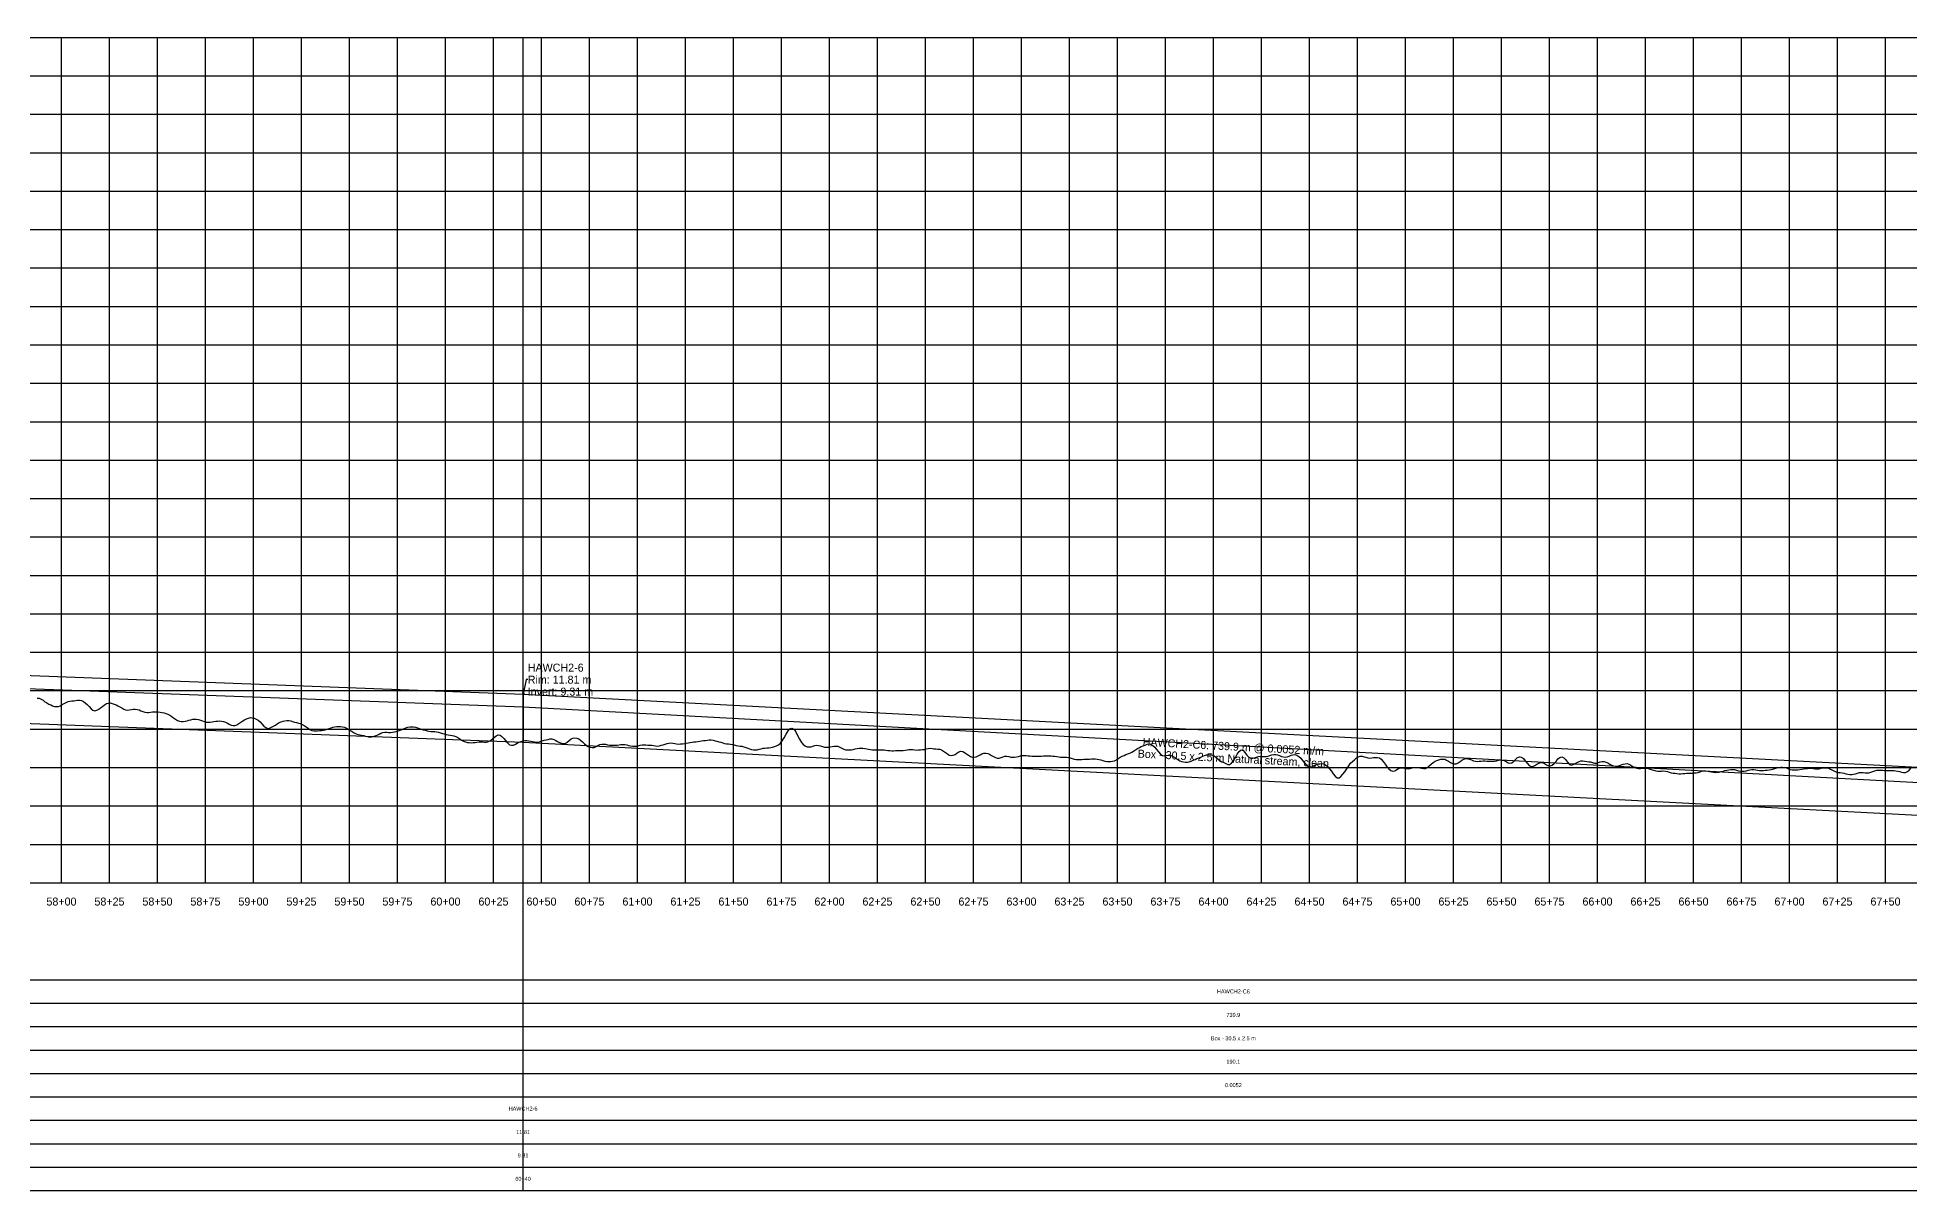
# Model space of a CAD drawing. Extents: x -64 to 7758, y -140 to 462.
# Drawn here: x 5787 to 6763, y -140 to 460 of the extents above; entities that cross this region are included whole.
import ezdxf
from ezdxf.enums import TextEntityAlignment as Align

# ---------------------------------------------------------------- set-up
doc = ezdxf.new("R2010")
doc.units = 0
for name, color, linetype in [('Annotation', 7, 'Continuous'), ('Annotation_Table', 254, 'Continuous'), ('Crown', 7, 'Continuous'), ('Grid', 254, 'Continuous'), ('Grid_Text', 7, 'Continuous'), ('Ground_Elevation', 3, 'Continuous'), ('Hydraulic_Grade', 5, 'Continuous'), ('Invert', 7, 'Continuous'), ('Structure', 7, 'Continuous')]:
    doc.layers.add(name, color=color, linetype=linetype)

msp = doc.modelspace()

# ---------------------------------------------------------------- linework, layer by layer
at = {"layer": 'Annotation', "color": 0}
msp.add_lwpolyline([(6040.41, 118.11), (6040.21, 119.09), (6041, 118.91)], close=True, dxfattribs=at)
msp.add_lwpolyline([(6042.85, 125.73), (6042.11, 125.73), (6040.41, 118.11)], dxfattribs=at)
at = {"layer": 'Annotation_Table', "color": 254}
for points in [[(6040.41, -140.21), (6040.41, 460)], [(-25, -30.48), (7724.95, -30.48)], [(-25, -42.67), (7724.95, -42.67)], [(-25, -54.86), (7724.95, -54.86)], [(-25, -67.06), (7724.95, -67.06)], [(-25, -79.25), (7724.95, -79.25)], [(-25, -91.44), (7724.95, -91.44)], [(-25, -103.63), (7724.95, -103.63)], [(-25, -115.82), (7724.95, -115.82)], [(-25, -128.02), (7724.95, -128.02)], [(-25, -140.21), (7724.95, -140.21)]]:
    msp.add_lwpolyline(points, dxfattribs=at)
at = {"layer": 'Crown', "color": 0}
for points in [[(3994.74, 195.8), (6040.41, 118.11)], [(6040.41, 118.11), (6040.41, 118.11)], [(6040.41, 118.11), (6780.28, 79.43)]]:
    msp.add_lwpolyline(points, dxfattribs=at)
at = {"layer": 'Grid', "color": 254}
for points in [[(-25, 460), (7725, 460)], [(5800, 20), (5800, 460)], [(5825, 20), (5825, 460)], [(5850, 20), (5850, 460)], [(5875, 20), (5875, 460)], [(5900, 20), (5900, 460)], [(5925, 20), (5925, 460)], [(5950, 20), (5950, 460)], [(5975, 20), (5975, 460)], [(6000, 20), (6000, 460)], [(6025, 20), (6025, 460)], [(6050, 20), (6050, 460)], [(6075, 20), (6075, 460)], [(6100, 20), (6100, 460)], [(6125, 20), (6125, 460)], [(6150, 20), (6150, 460)], [(6175, 20), (6175, 460)], [(6200, 20), (6200, 460)], [(6225, 20), (6225, 460)], [(6250, 20), (6250, 460)], [(6275, 20), (6275, 460)], [(6300, 20), (6300, 460)], [(6325, 20), (6325, 460)], [(6350, 20), (6350, 460)], [(6375, 20), (6375, 460)], [(6400, 20), (6400, 460)], [(6425, 20), (6425, 460)], [(6450, 20), (6450, 460)], [(6475, 20), (6475, 460)], [(6500, 20), (6500, 460)], [(6525, 20), (6525, 460)], [(6550, 20), (6550, 460)], [(6575, 20), (6575, 460)], [(6600, 20), (6600, 460)], [(6625, 20), (6625, 460)], [(6650, 20), (6650, 460)], [(6675, 20), (6675, 460)], [(6700, 20), (6700, 460)], [(6725, 20), (6725, 460)], [(6750, 20), (6750, 460)], [(-25, 440), (7725, 440)], [(-25, 420), (7725, 420)], [(-25, 400), (7725, 400)], [(-25, 380), (7725, 380)], [(-25, 360), (7725, 360)], [(-25, 340), (7725, 340)], [(-25, 320), (7725, 320)], [(-25, 300), (7725, 300)], [(-25, 280), (7725, 280)], [(-25, 260), (7725, 260)], [(-25, 240), (7725, 240)], [(-25, 220), (7725, 220)], [(-25, 200), (7725, 200)], [(-25, 180), (7725, 180)], [(-25, 160), (7725, 160)], [(-25, 140), (7725, 140)], [(-25, 120), (7725, 120)], [(-25, 100), (7725, 100)], [(-25, 80), (7725, 80)], [(-25, 60), (7725, 60)], [(-25, 40), (7725, 40)], [(-25, 20), (7725, 20)]]:
    msp.add_lwpolyline(points, dxfattribs=at)
at = {"layer": 'Ground_Elevation', "color": 3}
msp.add_lwpolyline([(5787.41, 116.17), (5788.41, 116.07), (5789.41, 115.63), (5790.41, 114.98), (5791.41, 114.25), (5792.41, 113.57), (5793.41, 113), (5794.41, 112.59), (5795.41, 112.15), (5796.41, 111.81), (5797.41, 111.7), (5798.41, 111.82), (5799.41, 112.16), (5800.41, 112.72), (5801.41, 113.3), (5802.41, 113.83), (5803.41, 114.29), (5804.41, 114.57), (5805.41, 114.71), (5806.41, 114.68), (5807.41, 114.79), (5808.41, 115.01), (5809.41, 115.13), (5810.41, 114.88), (5811.41, 114.32), (5812.41, 113.67), (5813.41, 112.8), (5814.41, 111.78), (5815.41, 110.6), (5816.41, 109.79), (5817.41, 109.47), (5818.41, 109.77), (5819.41, 110.31), (5820.41, 111), (5821.41, 111.82), (5822.41, 112.61), (5823.41, 113.25), (5824.41, 113.56), (5825.41, 113.59), (5826.41, 113.35), (5827.41, 112.97), (5828.41, 112.57), (5829.41, 112.15), (5830.41, 111.65), (5831.41, 111.08), (5832.41, 110.43), (5833.41, 110.03), (5834.41, 109.86), (5835.41, 110.01), (5836.41, 110.18), (5837.41, 110.32), (5838.41, 110.37), (5839.41, 110.27), (5840.41, 110.01), (5841.41, 109.53), (5842.41, 109.06), (5843.41, 108.74), (5844.41, 108.61), (5845.41, 108.66), (5846.41, 108.82), (5847.41, 108.96), (5848.41, 109.03), (5849.41, 109), (5850.41, 108.89), (5851.41, 108.73), (5852.41, 108.57), (5853.41, 108.42), (5854.41, 108.16), (5855.41, 107.74), (5856.41, 107.18), (5857.41, 106.54), (5858.41, 105.85), (5859.41, 105.13), (5860.41, 104.51), (5861.41, 104.05), (5862.41, 103.91), (5863.41, 103.94), (5864.41, 104.15), (5865.41, 104.34), (5866.41, 104.58), (5867.41, 104.87), (5868.41, 105.08), (5869.41, 105.17), (5870.41, 105.13), (5871.41, 104.95), (5872.41, 104.63), (5873.41, 104.22), (5874.41, 103.89), (5875.41, 103.66), (5876.41, 103.56), (5877.41, 103.61), (5878.41, 103.76), (5879.41, 103.99), (5880.41, 104.13), (5881.41, 104.19), (5882.41, 104.23), (5883.41, 104.15), (5884.41, 103.96), (5885.41, 103.58), (5886.41, 103.11), (5887.41, 102.59), (5888.41, 102.07), (5889.41, 101.78), (5890.41, 101.82), (5891.41, 102.26), (5892.41, 102.88), (5893.41, 103.61), (5894.41, 104.22), (5895.41, 104.76), (5896.41, 105.29), (5897.41, 105.73), (5898.41, 105.98), (5899.41, 105.9), (5900.41, 105.61), (5901.41, 105.18), (5902.41, 104.57), (5903.41, 103.71), (5904.41, 102.72), (5905.41, 101.59), (5906.41, 100.79), (5907.41, 100.34), (5908.41, 100.54), (5909.41, 100.95), (5910.41, 101.47), (5911.41, 102.01), (5912.41, 102.69), (5913.41, 103.35), (5914.41, 103.85), (5915.41, 104.17), (5916.41, 104.33), (5917.41, 104.46), (5918.41, 104.47), (5919.41, 104.35), (5920.41, 103.99), (5921.41, 103.66), (5922.41, 103.37), (5923.41, 103.15), (5924.41, 102.87), (5925.41, 102.45), (5926.41, 101.85), (5927.41, 101.14), (5928.41, 100.39), (5929.41, 99.73), (5930.41, 99.25), (5931.41, 99.04), (5932.41, 99.05), (5933.41, 99.11), (5934.41, 99.18), (5935.41, 99.3), (5936.41, 99.48), (5937.41, 99.68), (5938.41, 99.95), (5939.41, 100.28), (5940.41, 100.67), (5941.41, 100.97), (5942.41, 101.18), (5943.41, 101.28), (5944.41, 101.34), (5945.41, 101.34), (5946.41, 101.24), (5947.41, 100.96), (5948.41, 100.5), (5949.41, 99.89), (5950.41, 99.27), (5951.41, 98.67), (5952.41, 98.09), (5953.41, 97.6), (5954.41, 97.19), (5955.41, 96.95), (5956.41, 96.78), (5957.41, 96.63), (5958.41, 96.33), (5959.41, 96.05), (5960.41, 95.87), (5961.41, 95.88), (5962.41, 96.05), (5963.41, 96.4), (5964.41, 96.85), (5965.41, 97.36), (5966.41, 97.86), (5967.41, 98.18), (5968.41, 98.34), (5969.41, 98.32), (5970.41, 98.28), (5971.41, 98.26), (5972.41, 98.35), (5973.41, 98.53), (5974.41, 98.77), (5975.41, 99.04), (5976.41, 99.35), (5977.41, 99.77), (5978.41, 100.24), (5979.41, 100.69), (5980.41, 100.95), (5981.41, 101.11), (5982.41, 101.21), (5983.41, 101.19), (5984.41, 101.05), (5985.41, 100.72), (5986.41, 100.31), (5987.41, 99.92), (5988.41, 99.65), (5989.41, 99.38), (5990.41, 99.07), (5991.41, 98.83), (5992.41, 98.7), (5993.41, 98.7), (5994.41, 98.7), (5995.41, 98.62), (5996.41, 98.38), (5997.41, 98.07), (5998.41, 97.76), (5999.41, 97.46), (6000.41, 97.17), (6001.41, 96.93), (6002.41, 96.8), (6003.41, 96.71), (6004.41, 96.55), (6005.41, 96.21), (6006.41, 95.63), (6007.41, 94.9), (6008.41, 94.21), (6009.41, 93.65), (6010.41, 93.27), (6011.41, 93.04), (6012.41, 92.93), (6013.41, 92.89), (6014.41, 92.93), (6015.41, 93.01), (6016.41, 93.14), (6017.41, 93.31), (6018.41, 93.4), (6019.41, 93.34), (6020.41, 93.25), (6021.41, 93.26), (6022.41, 93.54), (6023.41, 94.01), (6024.41, 94.72), (6025.41, 95.62), (6026.41, 96.51), (6027.41, 96.97), (6028.41, 96.89), (6029.41, 96.19), (6030.41, 95.12), (6031.41, 93.81), (6032.41, 92.69), (6033.41, 91.87), (6034.41, 91.57), (6035.41, 91.67), (6036.41, 92.08), (6037.41, 92.61), (6038.41, 93.1), (6039.41, 93.47), (6040.41, 93.81), (6041.41, 94.03), (6042.41, 94.02), (6043.41, 93.86), (6044.41, 93.7), (6045.41, 93.51), (6046.41, 93.34), (6047.41, 93.21), (6048.41, 93.2), (6049.41, 93.45), (6050.41, 93.84), (6051.41, 94.17), (6052.41, 94.37), (6053.41, 94.6), (6054.41, 94.84), (6055.41, 94.93), (6056.41, 94.62), (6057.41, 94.07), (6058.41, 93.46), (6059.41, 92.95), (6060.41, 92.62), (6061.41, 92.44), (6062.41, 92.56), (6063.41, 93.23), (6064.41, 94.12), (6065.41, 94.85), (6066.41, 95.32), (6067.41, 95.41), (6068.41, 95.28), (6069.41, 94.9), (6070.41, 94.22), (6071.41, 93.34), (6072.41, 92.34), (6073.41, 91.44), (6074.41, 90.92), (6075.41, 90.5), (6076.41, 90.32), (6077.41, 90.48), (6078.41, 90.84), (6079.41, 91.39), (6080.41, 91.9), (6081.41, 92.13), (6082.41, 92.19), (6083.41, 92.09), (6084.41, 91.81), (6085.41, 91.57), (6086.41, 91.55), (6087.41, 91.59), (6088.41, 91.6), (6089.41, 91.61), (6090.41, 91.72), (6091.41, 91.89), (6092.41, 91.96), (6093.41, 91.95), (6094.41, 91.71), (6095.41, 91.44), (6096.41, 91.23), (6097.41, 91.09), (6098.41, 91.05), (6099.41, 91.13), (6100.41, 91.35), (6101.41, 91.64), (6102.41, 91.81), (6103.41, 91.8), (6104.41, 91.71), (6105.41, 91.68), (6106.41, 91.68), (6107.41, 91.6), (6108.41, 91.4), (6109.41, 91.22), (6110.41, 91.18), (6111.41, 91.34), (6112.41, 91.54), (6113.41, 91.79), (6114.41, 92.17), (6115.41, 92.52), (6116.41, 92.74), (6117.41, 92.77), (6118.41, 92.63), (6119.41, 92.42), (6120.41, 92.24), (6121.41, 92.18), (6122.41, 92.25), (6123.41, 92.36), (6124.41, 92.49), (6125.41, 92.66), (6126.41, 92.85), (6127.41, 93.07), (6128.41, 93.24), (6129.41, 93.35), (6130.41, 93.4), (6131.41, 93.5), (6132.41, 93.65), (6133.41, 93.83), (6134.41, 94), (6135.41, 94.13), (6136.41, 94.22), (6137.41, 94.32), (6138.41, 94.35), (6139.41, 94.19), (6140.41, 93.92), (6141.41, 93.69), (6142.41, 93.44), (6143.41, 93.16), (6144.41, 92.83), (6145.41, 92.54), (6146.41, 92.34), (6147.41, 92.25), (6148.41, 92.17), (6149.41, 92.01), (6150.41, 91.79), (6151.41, 91.52), (6152.41, 91.34), (6153.41, 91.17), (6154.41, 91.03), (6155.41, 90.76), (6156.41, 90.45), (6157.41, 90.08), (6158.41, 89.71), (6159.41, 89.38), (6160.41, 89.18), (6161.41, 89.11), (6162.41, 89.17), (6163.41, 89.46), (6164.41, 89.78), (6165.41, 90.04), (6166.41, 90.14), (6167.41, 90.17), (6168.41, 90.24), (6169.41, 90.4), (6170.41, 90.64), (6171.41, 90.93), (6172.41, 91.27), (6173.41, 91.79), (6174.41, 92.65), (6175.41, 93.83), (6176.41, 95.5), (6177.41, 97.38), (6178.41, 99.15), (6179.41, 100.18), (6180.41, 100.48), (6181.41, 99.87), (6182.41, 98.48), (6183.41, 96.63), (6184.41, 94.69), (6185.41, 93.07), (6186.41, 91.88), (6187.41, 91.21), (6188.41, 90.83), (6189.41, 90.71), (6190.41, 90.83), (6191.41, 91.08), (6192.41, 91.41), (6193.41, 91.56), (6194.41, 91.5), (6195.41, 91.22), (6196.41, 90.91), (6197.41, 90.66), (6198.41, 90.54), (6199.41, 90.59), (6200.41, 90.74), (6201.41, 90.94), (6202.41, 91.13), (6203.41, 91.17), (6204.41, 91.02), (6205.41, 90.64), (6206.41, 90.09), (6207.41, 89.55), (6208.41, 89.24), (6209.41, 89.13), (6210.41, 89.14), (6211.41, 89.21), (6212.41, 89.39), (6213.41, 89.64), (6214.41, 89.9), (6215.41, 90.06), (6216.41, 90.1), (6217.41, 90.06), (6218.41, 89.96), (6219.41, 89.77), (6220.41, 89.53), (6221.41, 89.35), (6222.41, 89.25), (6223.41, 89.21), (6224.41, 89.18), (6225.41, 89.17), (6226.41, 89.15), (6227.41, 89.17), (6228.41, 89.14), (6229.41, 89.05), (6230.41, 88.91), (6231.41, 88.78), (6232.41, 88.73), (6233.41, 88.73), (6234.41, 88.77), (6235.41, 88.79), (6236.41, 88.82), (6237.41, 88.88), (6238.41, 88.93), (6239.41, 89.04), (6240.41, 89.19), (6241.41, 89.34), (6242.41, 89.43), (6243.41, 89.3), (6244.41, 89.16), (6245.41, 89.07), (6246.41, 89.18), (6247.41, 89.24), (6248.41, 89.3), (6249.41, 89.44), (6250.41, 89.67), (6251.41, 89.93), (6252.41, 90.01), (6253.41, 89.95), (6254.41, 89.76), (6255.41, 89.65), (6256.41, 89.62), (6257.41, 89.47), (6258.41, 89.13), (6259.41, 88.48), (6260.41, 87.74), (6261.41, 87.03), (6262.41, 86.5), (6263.41, 86.25), (6264.41, 86.37), (6265.41, 86.83), (6266.41, 87.46), (6267.41, 88.11), (6268.41, 88.43), (6269.41, 88.36), (6270.41, 87.83), (6271.41, 87.11), (6272.41, 86.34), (6273.41, 85.75), (6274.41, 85.39), (6275.41, 85.34), (6276.41, 85.59), (6277.41, 85.99), (6278.41, 86.52), (6279.41, 87.03), (6280.41, 87.4), (6281.41, 87.47), (6282.41, 87.31), (6283.41, 86.91), (6284.41, 86.32), (6285.41, 85.71), (6286.41, 85.15), (6287.41, 84.8), (6288.41, 84.77), (6289.41, 85.15), (6290.41, 85.61), (6291.41, 85.95), (6292.41, 85.9), (6293.41, 85.65), (6294.41, 85.4), (6295.41, 85.33), (6296.41, 85.36), (6297.41, 85.52), (6298.41, 85.75), (6299.41, 85.99), (6300.41, 86.18), (6301.41, 86.25), (6302.41, 86.21), (6303.41, 86.14), (6304.41, 86.03), (6305.41, 85.94), (6306.41, 85.89), (6307.41, 85.88), (6308.41, 85.86), (6309.41, 85.86), (6310.41, 85.93), (6311.41, 86.07), (6312.41, 86.15), (6313.41, 86.12), (6314.41, 86.07), (6315.41, 86.03), (6316.41, 85.97), (6317.41, 85.85), (6318.41, 85.67), (6319.41, 85.5), (6320.41, 85.4), (6321.41, 85.35), (6322.41, 85.36), (6323.41, 85.35), (6324.41, 85.21), (6325.41, 84.96), (6326.41, 84.63), (6327.41, 84.33), (6328.41, 84.13), (6329.41, 84.08), (6330.41, 84.11), (6331.41, 84.2), (6332.41, 84.34), (6333.41, 84.4), (6334.41, 84.39), (6335.41, 84.36), (6336.41, 84.45), (6337.41, 84.54), (6338.41, 84.5), (6339.41, 84.36), (6340.41, 84.16), (6341.41, 83.91), (6342.41, 83.59), (6343.41, 83.29), (6344.41, 83.08), (6345.41, 83.04), (6346.41, 83.15), (6347.41, 83.26), (6348.41, 83.52), (6349.41, 83.98), (6350.41, 84.66), (6351.41, 85.3), (6352.41, 85.83), (6353.41, 86.31), (6354.41, 86.74), (6355.41, 87.13), (6356.41, 87.47), (6357.41, 87.92), (6358.41, 88.53), (6359.41, 89.24), (6360.41, 89.88), (6361.41, 90.44), (6362.41, 90.89), (6363.41, 91.29), (6364.41, 91.7), (6365.41, 92.17), (6366.41, 92.32), (6367.41, 92.09), (6368.41, 91.44), (6369.41, 90.53), (6370.41, 89.38), (6371.41, 88.13), (6372.41, 86.99), (6373.41, 86.29), (6374.41, 86.08), (6375.41, 86.2), (6376.41, 86.37), (6377.41, 86.4), (6378.41, 86.1), (6379.41, 85.54), (6380.41, 84.85), (6381.41, 84.13), (6382.41, 83.53), (6383.41, 83.16), (6384.41, 82.93), (6385.41, 82.8), (6386.41, 82.82), (6387.41, 82.98), (6388.41, 83.3), (6389.41, 83.76), (6390.41, 84.23), (6391.41, 84.7), (6392.41, 85.09), (6393.41, 85.46), (6394.41, 85.84), (6395.41, 86.2), (6396.41, 86.53), (6397.41, 86.67), (6398.41, 86.63), (6399.41, 86.49), (6400.41, 86.05), (6401.41, 85.26), (6402.41, 84.28), (6403.41, 83.44), (6404.41, 83.03), (6405.41, 82.62), (6406.41, 82.12), (6407.41, 81.59), (6408.41, 81.55), (6409.41, 82.23), (6410.41, 83.52), (6411.41, 85.14), (6412.41, 86.96), (6413.41, 88.39), (6414.41, 89.26), (6415.41, 88.83), (6416.41, 87.78), (6417.41, 86.39), (6418.41, 85.39), (6419.41, 84.81), (6420.41, 84.82), (6421.41, 85.05), (6422.41, 85.4), (6423.41, 85.71), (6424.41, 85.82), (6425.41, 85.79), (6426.41, 85.68), (6427.41, 85.68), (6428.41, 85.92), (6429.41, 86.22), (6430.41, 86.53), (6431.41, 86.73), (6432.41, 86.76), (6433.41, 86.6), (6434.41, 86.27), (6435.41, 85.8), (6436.41, 85.51), (6437.41, 85.44), (6438.41, 85.63), (6439.41, 85.97), (6440.41, 86.36), (6441.41, 86.66), (6442.41, 86.72), (6443.41, 86.42), (6444.41, 85.76), (6445.41, 84.82), (6446.41, 83.62), (6447.41, 82.37), (6448.41, 81.23), (6449.41, 80.6), (6450.41, 80.38), (6451.41, 80.58), (6452.41, 81.01), (6453.41, 81.49), (6454.41, 81.82), (6455.41, 81.98), (6456.41, 82), (6457.41, 81.82), (6458.41, 81.35), (6459.41, 80.51), (6460.41, 79.36), (6461.41, 78.01), (6462.41, 76.76), (6463.41, 75.52), (6464.41, 74.53), (6465.41, 74.59), (6466.41, 75.35), (6467.41, 76.51), (6468.41, 77.74), (6469.41, 79.22), (6470.41, 80.84), (6471.41, 82.22), (6472.41, 83.16), (6473.41, 84.06), (6474.41, 84.99), (6475.41, 85.63), (6476.41, 85.87), (6477.41, 85.81), (6478.41, 85.59), (6479.41, 85.29), (6480.41, 84.98), (6481.41, 84.93), (6482.41, 85.04), (6483.41, 85.15), (6484.41, 85.22), (6485.41, 85.17), (6486.41, 84.94), (6487.41, 84.31), (6488.41, 83.16), (6489.41, 81.7), (6490.41, 80.24), (6491.41, 79.24), (6492.41, 78.42), (6493.41, 78.05), (6494.41, 78.24), (6495.41, 78.87), (6496.41, 79.5), (6497.41, 79.85), (6498.41, 79.85), (6499.41, 79.73), (6500.41, 79.49), (6501.41, 79.37), (6502.41, 79.45), (6503.41, 79.76), (6504.41, 79.96), (6505.41, 80.06), (6506.41, 80), (6507.41, 79.87), (6508.41, 79.65), (6509.41, 79.49), (6510.41, 79.55), (6511.41, 80.04), (6512.41, 80.85), (6513.41, 81.77), (6514.41, 82.61), (6515.41, 83.25), (6516.41, 83.72), (6517.41, 84.03), (6518.41, 84.26), (6519.41, 84.37), (6520.41, 84.25), (6521.41, 83.88), (6522.41, 83.31), (6523.41, 82.66), (6524.41, 82.09), (6525.41, 81.84), (6526.41, 81.93), (6527.41, 82.42), (6528.41, 83.1), (6529.41, 83.85), (6530.41, 84.39), (6531.41, 84.65), (6532.41, 84.59), (6533.41, 84.3), (6534.41, 83.91), (6535.41, 83.55), (6536.41, 83.31), (6537.41, 83.2), (6538.41, 83.25), (6539.41, 83.34), (6540.41, 83.4), (6541.41, 83.4), (6542.41, 83.37), (6543.41, 83.31), (6544.41, 83.25), (6545.41, 83.22), (6546.41, 83.28), (6547.41, 83.49), (6548.41, 83.79), (6549.41, 83.91), (6550.41, 83.85), (6551.41, 83.59), (6552.41, 83.12), (6553.41, 82.48), (6554.41, 82.19), (6555.41, 82.37), (6556.41, 83.27), (6557.41, 84.33), (6558.41, 85.23), (6559.41, 85.53), (6560.41, 85.4), (6561.41, 84.7), (6562.41, 83.54), (6563.41, 82.18), (6564.41, 81.05), (6565.41, 80.47), (6566.41, 80.56), (6567.41, 81.09), (6568.41, 81.68), (6569.41, 82.22), (6570.41, 82.56), (6571.41, 82.57), (6572.41, 82.04), (6573.41, 81.37), (6574.41, 80.88), (6575.41, 80.81), (6576.41, 81.13), (6577.41, 82.03), (6578.41, 83.18), (6579.41, 84.44), (6580.41, 85.19), (6581.41, 85.47), (6582.41, 85.02), (6583.41, 84.1), (6584.41, 82.71), (6585.41, 81.64), (6586.41, 81.17), (6587.41, 81.58), (6588.41, 82.11), (6589.41, 82.62), (6590.41, 83.13), (6591.41, 83.41), (6592.41, 83.43), (6593.41, 83.27), (6594.41, 83.07), (6595.41, 82.95), (6596.41, 82.89), (6597.41, 82.52), (6598.41, 82.21), (6599.41, 82.26), (6600.41, 82.58), (6601.41, 82.96), (6602.41, 83.18), (6603.41, 83.13), (6604.41, 82.85), (6605.41, 82.4), (6606.41, 81.8), (6607.41, 81.21), (6608.41, 80.81), (6609.41, 80.7), (6610.41, 80.77), (6611.41, 80.98), (6612.41, 81.31), (6613.41, 81.73), (6614.41, 81.99), (6615.41, 82.02), (6616.41, 81.75), (6617.41, 81.19), (6618.41, 80.56), (6619.41, 80.03), (6620.41, 79.66), (6621.41, 79.5), (6622.41, 79.51), (6623.41, 79.58), (6624.41, 79.6), (6625.41, 79.58), (6626.41, 79.43), (6627.41, 79.16), (6628.41, 78.86), (6629.41, 78.54), (6630.41, 78.27), (6631.41, 78.07), (6632.41, 78.07), (6633.41, 78.15), (6634.41, 78.23), (6635.41, 78.11), (6636.41, 77.85), (6637.41, 77.51), (6638.41, 77.25), (6639.41, 77.13), (6640.41, 76.99), (6641.41, 76.83), (6642.41, 76.71), (6643.41, 76.76), (6644.41, 76.88), (6645.41, 76.95), (6646.41, 76.98), (6647.41, 77.01), (6648.41, 77.02), (6649.41, 77.05), (6650.41, 77.15), (6651.41, 77.28), (6652.41, 77.47), (6653.41, 77.73), (6654.41, 78.01), (6655.41, 78.21), (6656.41, 78.24), (6657.41, 78.15), (6658.41, 77.98), (6659.41, 77.76), (6660.41, 77.51), (6661.41, 77.43), (6662.41, 77.5), (6663.41, 77.65), (6664.41, 77.85), (6665.41, 78.1), (6666.41, 78.4), (6667.41, 78.66), (6668.41, 78.78), (6669.41, 78.88), (6670.41, 78.93), (6671.41, 78.87), (6672.41, 78.64), (6673.41, 78.29), (6674.41, 78.08), (6675.41, 78.02), (6676.41, 78.15), (6677.41, 78.34), (6678.41, 78.56), (6679.41, 78.79), (6680.41, 78.91), (6681.41, 78.89), (6682.41, 78.74), (6683.41, 78.58), (6684.41, 78.46), (6685.41, 78.45), (6686.41, 78.51), (6687.41, 78.59), (6688.41, 78.68), (6689.41, 78.8), (6690.41, 78.97), (6691.41, 79.2), (6692.41, 79.53), (6693.41, 79.83), (6694.41, 80.07), (6695.41, 80.15), (6696.41, 80.15), (6697.41, 80.02), (6698.41, 79.74), (6699.41, 79.36), (6700.41, 78.98), (6701.41, 78.76), (6702.41, 78.76), (6703.41, 78.81), (6704.41, 78.86), (6705.41, 78.96), (6706.41, 79.14), (6707.41, 79.34), (6708.41, 79.45), (6709.41, 79.52), (6710.41, 79.6), (6711.41, 79.59), (6712.41, 79.48), (6713.41, 79.29), (6714.41, 79.24), (6715.41, 79.38), (6716.41, 79.6), (6717.41, 79.79), (6718.41, 79.87), (6719.41, 79.82), (6720.41, 79.6), (6721.41, 79.16), (6722.41, 78.6), (6723.41, 78), (6724.41, 77.62), (6725.41, 77.43), (6726.41, 77.37), (6727.41, 77.23), (6728.41, 77), (6729.41, 76.73), (6730.41, 76.51), (6731.41, 76.4), (6732.41, 76.41), (6733.41, 76.5), (6734.41, 76.78), (6735.41, 77.09), (6736.41, 77.37), (6737.41, 77.46), (6738.41, 77.42), (6739.41, 77.29), (6740.41, 77.18), (6741.41, 77.25), (6742.41, 77.52), (6743.41, 77.91), (6744.41, 78.3), (6745.41, 78.55), (6746.41, 78.62), (6747.41, 78.61), (6748.41, 78.54), (6749.41, 78.42), (6750.41, 78.39), (6751.41, 78.38), (6752.41, 78.41), (6753.41, 78.42), (6754.41, 78.41), (6755.41, 78.32), (6756.41, 78.14), (6757.41, 77.86), (6758.41, 77.55), (6759.41, 77.33), (6760.41, 77.44), (6761.41, 77.86), (6762.41, 78.67), (6763.41, 79.74)], dxfattribs=at)
at = {"layer": 'Hydraulic_Grade', "color": 5}
for points in [[(3994.74, 187.08), (6040.41, 111.62)], [(6040.41, 111.62), (6040.41, 111.62)], [(6040.41, 111.62), (6780.28, 71.48)]]:
    msp.add_lwpolyline(points, dxfattribs=at)
at = {"layer": 'Invert', "color": 0}
for points in [[(3994.74, 170.8), (6040.41, 93.11)], [(6040.41, 93.11), (6040.41, 93.11)], [(6040.41, 93.11), (6780.28, 54.43)]]:
    msp.add_lwpolyline(points, dxfattribs=at)
at = {"layer": 'Structure', "color": 0}
msp.add_lwpolyline([(6040.41, 118.11), (6040.41, 93.11)], dxfattribs=at)
msp.add_lwpolyline([(6040.41, 118.11), (6040.41, 93.11)], dxfattribs=at)

# ---------------------------------------------------------------- texts
at = {"layer": 'Annotation', "color": 0}
for s, height, p in [('HAWCH2-6', 4.167, (6042.85, 131.98)), ('Rim: 11.81 m', 4.1667, (6042.85, 125.73)), ('Invert: 9.31 m', 4.1667, (6042.85, 119.48))]:
    msp.add_text(s, height=height, dxfattribs=at).set_placement(p, align=Align.MIDDLE_LEFT)
for s, p in [('Box - 30.5 x 2.5 m Natural stream, clean', (6410.35, 84.66)), ('HAWCH2-C6: 739.9 m @ 0.0052 m/m', (6410.35, 90.91))]:
    msp.add_text(s, height=4.1667, rotation=357.00732, dxfattribs=at).set_placement(p, align=Align.MIDDLE_CENTER)
at = {"layer": 'Annotation_Table', "color": 0}
for s, height, p in [('HAWCH2-C6', 2.083, (6410.35, -36.58)), ('739.9', 2.083, (6410.35, -48.77)), ('Box - 30.5 x 2.5 m', 2.0833, (6410.35, -60.96)), ('190.1', 2.083, (6410.35, -73.15)), ('0.0052', 2.083, (6410.35, -85.34)), ('HAWCH2-6', 2.083, (6040.41, -97.54)), ('11.81', 2.083, (6040.41, -109.73)), ('9.31', 2.083, (6040.41, -121.92)), ('60+40', 2.083, (6040.41, -134.11))]:
    msp.add_text(s, height=height, dxfattribs=at).set_placement(p, align=Align.MIDDLE_CENTER)
at = {"layer": 'Grid_Text', "color": 0}
for s, p in [('58+00', (5800, 12.3)), ('58+25', (5825, 12.3)), ('58+50', (5850, 12.3)), ('58+75', (5875, 12.3)), ('59+00', (5900, 12.3)), ('59+25', (5925, 12.3)), ('59+50', (5950, 12.3)), ('59+75', (5975, 12.3)), ('60+00', (6000, 12.3)), ('60+25', (6025, 12.3)), ('60+50', (6050, 12.3)), ('60+75', (6075, 12.3)), ('61+00', (6100, 12.3)), ('61+25', (6125, 12.3)), ('61+50', (6150, 12.3)), ('61+75', (6175, 12.3)), ('62+00', (6200, 12.3)), ('62+25', (6225, 12.3)), ('62+50', (6250, 12.3)), ('62+75', (6275, 12.3)), ('63+00', (6300, 12.3)), ('63+25', (6325, 12.3)), ('63+50', (6350, 12.3)), ('63+75', (6375, 12.3)), ('64+00', (6400, 12.3)), ('64+25', (6425, 12.3)), ('64+50', (6450, 12.3)), ('64+75', (6475, 12.3)), ('65+00', (6500, 12.3)), ('65+25', (6525, 12.3)), ('65+50', (6550, 12.3)), ('65+75', (6575, 12.3)), ('66+00', (6600, 12.3)), ('66+25', (6625, 12.3)), ('66+50', (6650, 12.3)), ('66+75', (6675, 12.3)), ('67+00', (6700, 12.3)), ('67+25', (6725, 12.3)), ('67+50', (6750, 12.3))]:
    msp.add_text(s, height=4.167, dxfattribs=at).set_placement(p, align=Align.TOP_CENTER)

doc.saveas('drawing.dxf')
